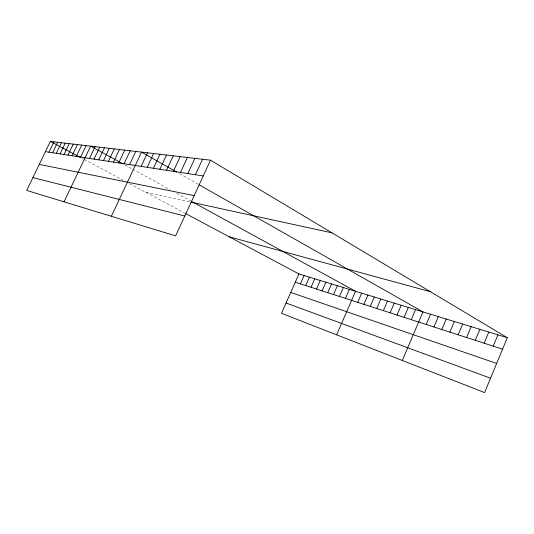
<?xml version="1.0" encoding="UTF-8"?>
<svg xmlns="http://www.w3.org/2000/svg" width="534" height="534" viewBox="0 0 534 534"><rect width="100%" height="100%" fill="white"/><g stroke="black" fill="none" stroke-linecap="round" stroke-linejoin="round"><path stroke-width="0.4" stroke-dasharray="2.67 2" d="M145.795 192.3L190.251 201.986M82.136 158.358L83.511 159.092M84.198 159.459L123.394 180.358M129.602 183.669L184.697 213.046M124.976 164.959L131.891 168.751M132.572 169.124L169.812 189.523M176.674 193.288L190.478 200.844M179.564 173.683L198.288 184.317"/><path stroke-width="0.8" d="M507.3 337.715L484.598 392.577L281.485 313.318L298.933 273.962L507.3 337.715L210.523 160.187L50.37 141.423L26.7 190.438L175.613 235.874L210.523 160.187M484.138 343.202L488.784 332.048M493.236 346.139L497.928 334.845M475.26 340.332L479.859 329.318M458.132 334.798L462.644 324.051M466.596 337.535L471.148 326.654M441.798 329.518L446.224 319.025M449.868 332.128L454.341 321.508M433.908 326.968L438.301 316.602M402.302 360.463L422.975 311.916L198.968 184.704M426.199 324.478L430.551 314.232M404.078 317.329L408.316 307.43M411.287 319.659L415.559 309.647M390.12 312.824L394.279 303.132M397.022 315.053L401.221 305.261M376.744 308.498L380.835 299.02M383.359 310.641L387.49 301.056M363.914 304.36L367.939 295.075M370.262 306.409L374.321 297.031M345.458 298.393L349.383 289.395M336.607 334.831L355.564 291.29L191.199 201.238M357.7 302.351L361.692 293.166M333.523 294.534L337.381 285.723M339.43 296.443L343.322 287.546M322.062 290.836L325.86 282.199M327.736 292.665L331.561 283.948M305.695 285.543L309.393 277.166M311.042 287.272L314.78 278.808M316.502 289.034L320.267 280.49M300.442 283.848L304.113 275.551M195.397 174.725L202.546 159.252M180.465 172.429L187.407 157.483M187.801 173.557L194.85 158.351M166.508 170.279L173.25 155.821M173.37 171.341L180.212 156.636M153.425 168.27L159.98 154.266M159.86 169.258L166.508 155.034M141.143 166.381L147.517 152.804M147.19 167.309L153.652 153.525M124.062 163.751L130.189 150.775M129.588 164.599L135.796 151.429M111.372 216.277L141.57 152.11L176.741 172.082M108.415 161.341L114.309 148.913M113.488 162.122L119.456 149.513M118.702 162.923L124.742 150.134M94.031 159.125L99.711 147.204M98.697 159.846L104.444 147.758M103.489 160.58L109.31 148.325M80.627 157.063L86.108 145.608M64.02 201.825L90.613 146.136L122.199 163.444M89.492 158.431L95.099 146.663M64 154.506L69.226 143.633M67.998 155.12L73.285 144.107M72.103 155.754L77.45 144.594M76.309 156.402L81.722 145.094M48.968 152.19L53.961 141.844M52.592 152.751L57.639 142.271M56.297 153.318L61.403 142.712M60.102 153.905L65.268 143.165M45.43 151.649L203.26 175.94M39.269 164.405L194.182 195.618M191.012 202.152L332.001 232.851M32.901 177.595L184.784 215.996M229.28 236.822L430.344 291.684M295.289 282.186L502.567 349.156M290.743 292.432L496.66 363.434M286.05 303.018L490.546 378.199M50.37 141.423L80.073 157.256M185.398 213.42L298.933 273.962"/></g></svg>
